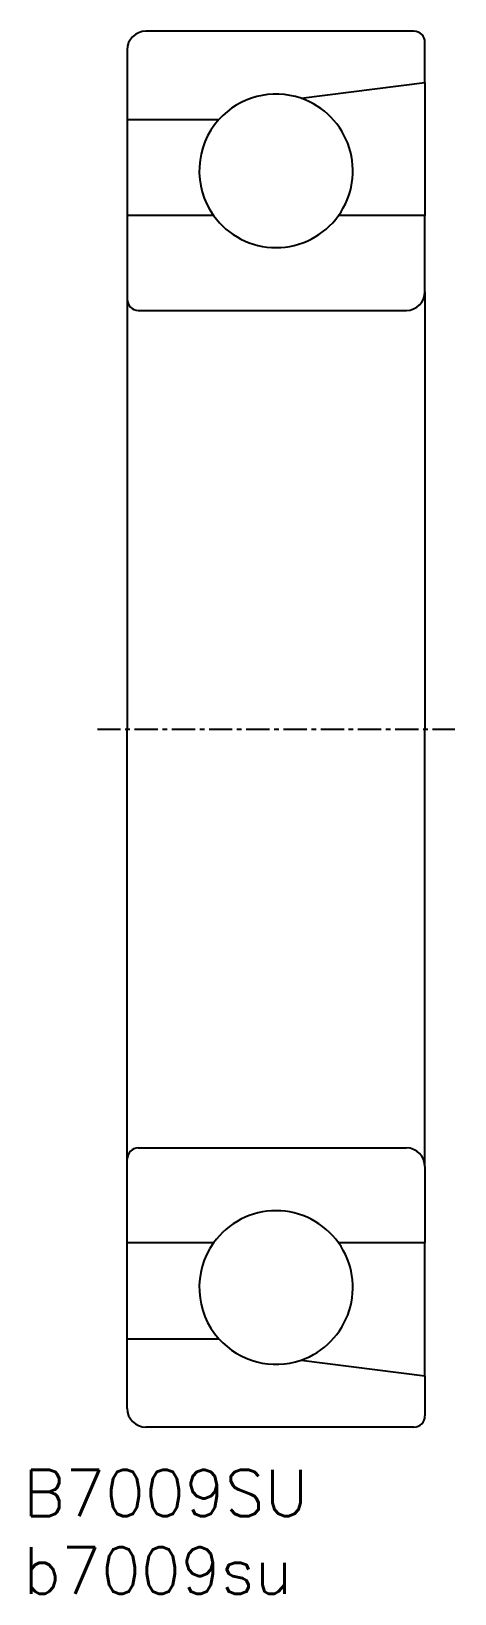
# Model space of a CAD drawing. Extents: x 87.3 to 110.1, y -40.1 to 43.9.
import ezdxf

# ---------------------------------------------------------------- set-up
doc = ezdxf.new("R2010")
doc.units = 0
doc.linetypes.add('CENTER', pattern=[2, 1.25, -0.25, 0.25, -0.25])
doc.layers.get('0').update_dxf_attribs({"linetype": 'CONTINUOUS'})
doc.layers.add('CENTER', color=1, linetype='CENTER')
doc.styles.get("Standard").update_dxf_attribs({"font": 'txt', "bigfont": 'bigfont.shx'})

# ---------------------------------------------------------------- blocks, each defined once
blk = doc.blocks.new('*U8')
at = {"color": 7, "linetype": 'CONTINUOUS'}
for s, p in [('B7009SU', (86.918, -35.899)), ('b7009su', (86.918, -40.065))]:
    blk.add_text(s, height=2.5, dxfattribs=at).set_placement(p)

msp = doc.modelspace()

# ---------------------------------------------------------------- linework, layer by layer
at = {"color": 7, "linetype": 'CONTINUOUS'}
for p, q in [((107.899, 43.888), (93.499, 43.888)), ((92.499, 42.888), (92.499, 39.138)), ((108.499, 41.138), (108.499, 43.288)), ((101.843, 40.288), (108.499, 41.138)), ((108.499, 41.138), (108.499, 33.988)), ((92.499, 39.138), (92.499, 33.988)), ((92.499, 39.138), (97.424, 39.138)), ((97.144, 33.988), (92.499, 33.988)), ((92.499, 33.988), (92.499, 29.488)), ((108.499, 33.988), (103.854, 33.988)), ((108.499, 29.888), (108.499, 33.988)), ((92.499, 29.488), (92.499, 6.388)), ((108.499, 29.888), (108.499, 6.388)), ((93.099, 28.888), (107.499, 28.888)), ((92.499, -16.712), (92.499, 6.388)), ((108.499, -17.112), (108.499, 6.388)), ((92.499, -21.212), (92.499, -16.712)), ((93.099, -16.112), (107.499, -16.112)), ((108.499, -17.112), (108.499, -21.212)), ((92.499, -26.362), (92.499, -21.212)), ((97.144, -21.212), (92.499, -21.212)), ((108.499, -21.212), (103.854, -21.212)), ((108.499, -28.362), (108.499, -21.212)), ((92.499, -26.362), (97.424, -26.362)), ((92.499, -30.112), (92.499, -26.362)), ((101.843, -27.512), (108.499, -28.362)), ((108.499, -28.362), (108.499, -30.512)), ((107.899, -31.112), (93.499, -31.112))]:
    msp.add_line(p, q, dxfattribs=at)
for centre, radius, start, end in [((93.499, 42.888), 1, 90, 180), ((107.899, 43.288), 0.6, 0, 90), ((100.499, 36.388), 4.125, 70.98873, 138.18969), ((100.499, 36.388), 4.125, 324.42147, 70.98873), ((100.499, 36.388), 4.125, 138.18969, 215.57853), ((100.499, 36.388), 4.125, 215.57853, 324.42147), ((93.099, 29.488), 0.6, 180, 270), ((107.499, 29.888), 1, 270, 0), ((93.099, -16.712), 0.6, 90, 180), ((107.499, -17.112), 1, 0, 90), ((100.499, -23.612), 4.125, 35.57853, 144.42147), ((100.499, -23.612), 4.125, 144.42147, 221.81031), ((100.499, -23.612), 4.125, 289.01127, 35.57853), ((100.499, -23.612), 4.125, 221.81031, 289.01127), ((93.499, -30.112), 1, 180, 270), ((107.899, -30.512), 0.6, 270, 0)]:
    msp.add_arc(centre, radius, start, end, dxfattribs=at)
at = {"layer": 'CENTER', "color": 1, "linetype": 'CENTER'}
msp.add_line((90.899, 6.388), (110.099, 6.388), dxfattribs=at)

# ---------------------------------------------------------------- block references
at = {"color": 7, "linetype": 'CONTINUOUS'}
msp.add_blockref('*U8', (0, 0), dxfattribs=at)

doc.saveas('drawing.dxf')
